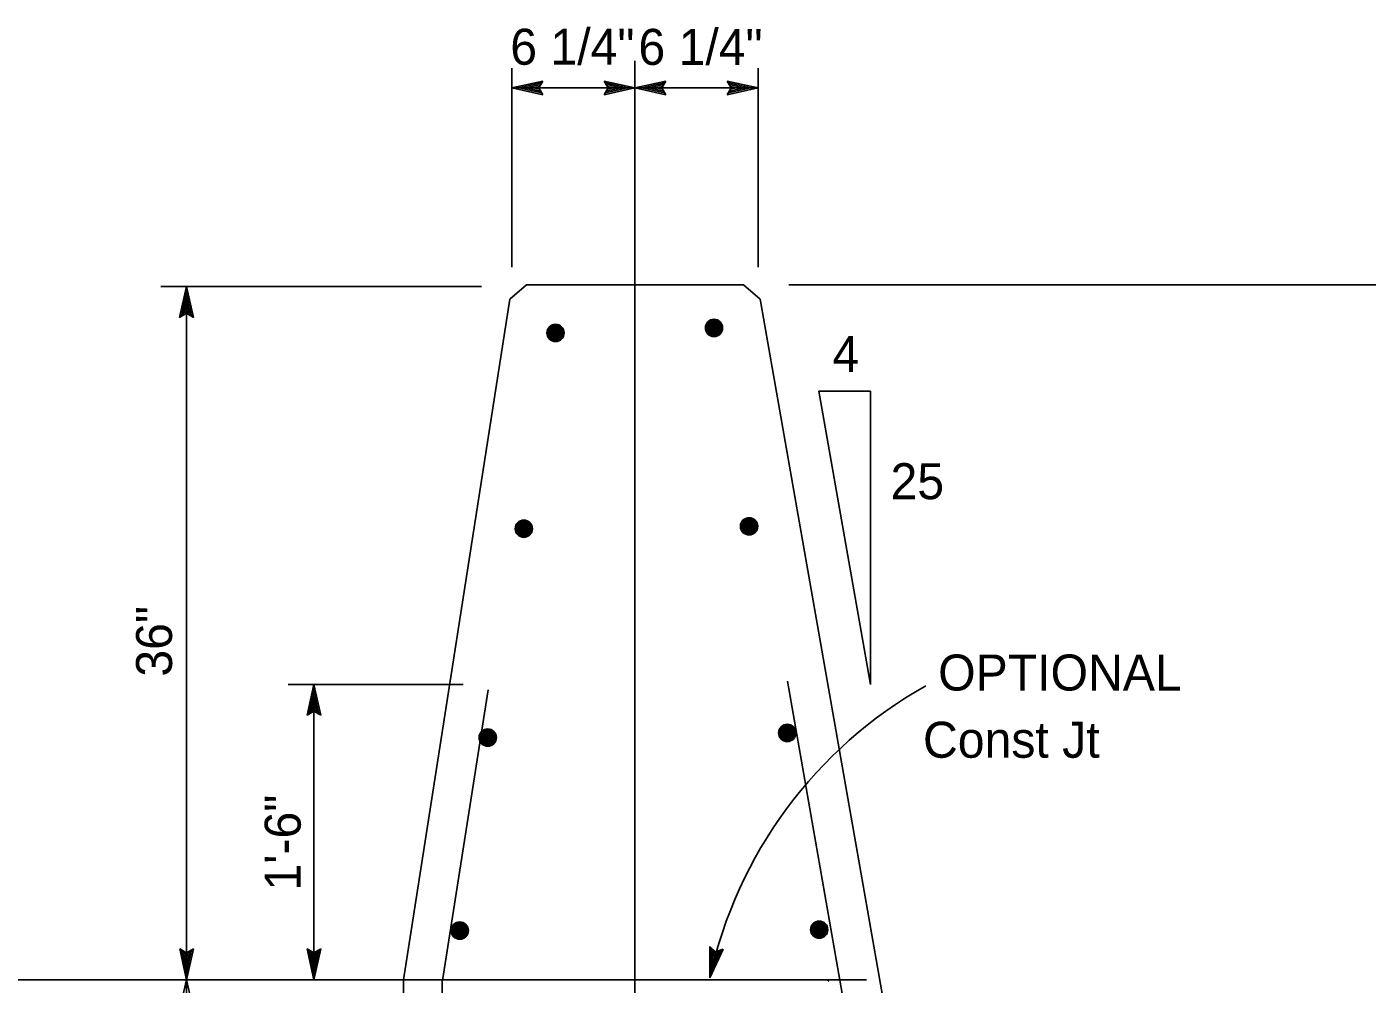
# Model space of a CAD drawing. Extents: x -894 to 866, y -476 to 714.
# Drawn here: x -443.3 to -182.8, y -55.6 to 130.5 of the extents above; entities that cross this region are included whole.
import ezdxf

# ---------------------------------------------------------------- set-up
doc = ezdxf.new("R2010")
doc.units = 0
for name, color, linetype in [('56 Stage 3 Anno', 7, 'Continuous'), ('57 Undefined', 7, 'Continuous'), ('60 Nongeo Data', 7, 'Continuous')]:
    doc.layers.add(name, color=color, linetype=linetype)

msp = doc.modelspace()

# ---------------------------------------------------------------- linework, layer by layer
at = {"layer": '56 Stage 3 Anno'}
for p, q in [((-348.98, 83.79), (-348.98, 122.46)), ((-301.16, 83.79), (-301.16, 122.46)), ((-348.98, 118.6), (-342.98, 119.93)), ((-342.98, 119.93), (-343.78, 118.6)), ((-342.98, 119.93), (-342.98, 119.93)), ((-330.27, 118.6), (-331.07, 119.94)), ((-331.07, 119.94), (-331.07, 119.94)), ((-331.07, 119.94), (-325.07, 118.6)), ((-319.07, 119.94), (-325.07, 118.6)), ((-319.87, 118.6), (-319.07, 119.94)), ((-319.07, 119.94), (-319.07, 119.94)), ((-301.16, 118.6), (-307.16, 119.93)), ((-307.16, 119.93), (-307.16, 119.93)), ((-307.16, 119.93), (-306.36, 118.6)), ((-342.98, 117.26), (-348.98, 118.6)), ((-348.98, 118.6), (-348.98, 118.6)), ((-325.07, 118.6), (-348.98, 118.6)), ((-343.19, 117.62), (-347.6, 118.6)), ((-347.58, 118.61), (-343.21, 119.57)), ((-346.21, 118.6), (-343.39, 119.23)), ((-343.43, 117.98), (-346.21, 118.6)), ((-344.83, 118.6), (-343.62, 118.87)), ((-343.6, 118.33), (-344.83, 118.6)), ((-343.78, 118.6), (-342.98, 117.26)), ((-342.98, 117.26), (-342.98, 117.26)), ((-325.07, 118.6), (-331.07, 117.27)), ((-331.07, 117.27), (-330.27, 118.6)), ((-331.07, 117.27), (-331.07, 117.27)), ((-330.85, 119.59), (-326.45, 118.6)), ((-326.46, 118.6), (-330.83, 117.63)), ((-327.83, 118.61), (-330.66, 117.98)), ((-330.62, 119.23), (-327.83, 118.61)), ((-330.44, 118.88), (-329.21, 118.61)), ((-329.21, 118.61), (-330.42, 118.34)), ((-325.07, 118.6), (-301.16, 118.6)), ((-325.07, 118.6), (-325.07, 118.6)), ((-325.07, 118.6), (-319.07, 117.27)), ((-325.07, 118.6), (-325.07, 118.6)), ((-319.29, 119.59), (-323.69, 118.6)), ((-323.68, 118.6), (-319.3, 117.63)), ((-319.52, 119.23), (-322.31, 118.61)), ((-322.31, 118.61), (-319.48, 117.98)), ((-319.7, 118.88), (-320.93, 118.61)), ((-320.93, 118.61), (-319.72, 118.34)), ((-319.07, 117.27), (-319.87, 118.6)), ((-319.07, 117.27), (-319.07, 117.27)), ((-306.36, 118.6), (-307.16, 117.26)), ((-307.16, 117.26), (-301.16, 118.6)), ((-307.16, 117.26), (-307.16, 117.26)), ((-306.95, 117.62), (-302.54, 118.6)), ((-302.55, 118.61), (-306.93, 119.57)), ((-303.93, 118.6), (-306.75, 119.23)), ((-306.71, 117.98), (-303.93, 118.6)), ((-306.54, 118.33), (-305.31, 118.6)), ((-305.31, 118.6), (-306.52, 118.87)), ((-301.16, 118.6), (-301.16, 118.6)), ((-354.9, 80), (-417.22, 80)), ((-413.56, 74), (-412.22, 80)), ((-413.21, 74.22), (-412.22, 78.62)), ((-412.22, 80), (-412.22, -54.7)), ((-412.22, 80), (-412.22, 80)), ((-412.22, 80), (-410.89, 74)), ((-412.22, 78.61), (-411.25, 74.24)), ((-295.19, 80.3), (-131.29, 80.3)), ((-412.85, 74.45), (-412.23, 77.24)), ((-412.5, 74.63), (-412.23, 75.86)), ((-412.23, 77.24), (-411.6, 74.42)), ((-412.23, 75.86), (-411.96, 74.65)), ((-412.22, 74.8), (-413.56, 74)), ((-413.56, 74), (-413.56, 74)), ((-410.89, 74), (-412.22, 74.8)), ((-410.89, 74), (-410.89, 74)), ((-358.45, 2.69), (-392.45, 2.69)), ((-388.79, -3.31), (-387.45, 2.69)), ((-387.45, 2.69), (-387.45, -54.7)), ((-387.45, 2.69), (-387.45, 2.69)), ((-387.45, 2.69), (-386.12, -3.31)), ((-388.44, -3.09), (-387.45, 1.31)), ((-387.45, 1.3), (-386.48, -3.08)), ((-387.45, -2.51), (-388.79, -3.31)), ((-388.08, -2.86), (-387.46, -0.07)), ((-387.73, -2.68), (-387.46, -1.46)), ((-387.46, -0.07), (-386.83, -2.9)), ((-387.46, -1.46), (-387.19, -2.66)), ((-386.12, -3.31), (-387.45, -2.51)), ((-388.79, -3.31), (-388.79, -3.31)), ((-386.12, -3.31), (-386.12, -3.31)), ((-412.22, -54.7), (-413.55, -48.7)), ((-413.55, -48.7), (-413.55, -48.7)), ((-413.55, -48.7), (-412.22, -49.5)), ((-412.23, -53.3), (-413.19, -48.93)), ((-412.22, -51.93), (-412.85, -49.11)), ((-412.22, -50.55), (-412.49, -49.34)), ((-412.22, -49.5), (-410.88, -48.7)), ((-410.88, -48.7), (-412.22, -54.7)), ((-411.24, -48.91), (-412.22, -53.32)), ((-411.6, -49.15), (-412.22, -51.93)), ((-411.95, -49.32), (-412.22, -50.55)), ((-410.88, -48.7), (-410.88, -48.7)), ((-387.45, -54.7), (-388.78, -48.7)), ((-388.78, -48.7), (-388.78, -48.7)), ((-388.78, -48.7), (-387.45, -49.5)), ((-387.46, -53.3), (-388.42, -48.93)), ((-387.45, -51.93), (-388.08, -49.11)), ((-387.45, -50.55), (-387.72, -49.34)), ((-387.45, -49.5), (-386.11, -48.7)), ((-386.11, -48.7), (-387.45, -54.7)), ((-386.47, -48.91), (-387.45, -53.32)), ((-386.83, -49.15), (-387.45, -51.93)), ((-387.18, -49.32), (-387.45, -50.55)), ((-386.11, -48.7), (-386.11, -48.7)), ((-310.51, -54.36), (-310.53, -48.22)), ((-310.53, -48.22), (-310.53, -48.22)), ((-310.53, -48.22), (-309.4, -49.28)), ((-307.92, -48.79), (-310.51, -54.36)), ((-310.22, -53), (-310.23, -48.52)), ((-308.32, -48.92), (-310.22, -53.02)), ((-309.92, -51.66), (-309.93, -48.77)), ((-308.72, -49.08), (-309.92, -51.66)), ((-309.63, -50.32), (-309.63, -49.08)), ((-309.09, -49.17), (-309.63, -50.32)), ((-309.4, -49.28), (-307.92, -48.79)), ((-307.92, -48.79), (-307.92, -48.79)), ((-413.56, -60.7), (-412.22, -54.7)), ((-412.22, -189.7), (-412.22, -54.7)), ((-412.22, -54.7), (-412.22, -54.7)), ((-412.22, -54.7), (-410.89, -60.7)), ((-412.22, -54.7), (-412.22, -54.7)), ((-387.45, -54.7), (-387.45, -54.7)), ((-310.51, -54.36), (-310.51, -54.36))]:
    msp.add_line(p, q, dxfattribs=at)
msp.add_arc((-226.17, -72.8), 86.34, 119.393, 167.6701, dxfattribs=at)
at = {"layer": '60 Nongeo Data'}
for p, q in [((-325.07, 123.88), (-325.07, -209.35)), ((-349.41, 77.53), (-346.16, 80.3)), ((-346.16, 80.3), (-303.98, 80.3)), ((-325.07, 80.3), (-340.26, 80.3)), ((-325.07, 80.3), (-309.88, 80.3)), ((-303.98, 80.3), (-300.73, 77.53)), ((-349.41, 77.53), (-370.07, -54.7)), ((-300.73, 77.53), (-253.82, -189.7)), ((-289.33, 59.65), (-279.33, 59.65)), ((-289.33, 59.65), (-279.33, 2.66)), ((-279.33, 59.65), (-279.33, 2.66)), ((-295.41, 3.33), (-264.08, -176.24)), ((-353.63, 1.6), (-362.45, -54.86)), ((-557.19, -54.7), (-437.66, -54.7)), ((-280.07, -54.7), (-437.66, -54.7)), ((-370.07, -54.7), (-370.07, -189.7)), ((-362.56, -54.7), (-362.56, -177.43)), ((-287.71, -54.7), (-287.38, -55.08))]:
    msp.add_line(p, q, dxfattribs=at)
for centre, radius in [((-309.71, 71.96), 1.68), ((-309.71, 71.96), 1.55), ((-309.71, 71.96), 1.41), ((-309.71, 71.96), 1.28), ((-309.71, 71.96), 1.14), ((-309.71, 71.96), 1.01), ((-340.51, 70.99), 1.68), ((-340.51, 70.99), 1.55), ((-340.51, 70.99), 1.41), ((-340.51, 70.99), 1.28), ((-340.51, 70.99), 1.14), ((-340.51, 70.99), 1.01), ((-340.51, 70.99), 0.874), ((-340.51, 70.99), 0.739), ((-340.51, 70.99), 0.605), ((-340.51, 70.99), 0.47), ((-340.51, 70.99), 0.336), ((-340.51, 70.99), 0.202), ((-340.51, 70.99), 0.0672), ((-309.71, 71.96), 0.874), ((-309.71, 71.96), 0.739), ((-309.71, 71.96), 0.605), ((-309.71, 71.96), 0.47), ((-309.71, 71.96), 0.336), ((-309.71, 71.96), 0.202), ((-309.71, 71.96), 0.0672), ((-346.67, 32.94), 1.68), ((-346.67, 32.94), 1.55), ((-346.67, 32.94), 1.41), ((-346.67, 32.94), 1.28), ((-346.67, 32.94), 1.14), ((-346.67, 32.94), 1.01), ((-302.89, 33.4), 1.68), ((-302.89, 33.4), 1.55), ((-302.89, 33.4), 1.41), ((-302.89, 33.4), 1.28), ((-302.89, 33.4), 1.14), ((-302.89, 33.4), 1.01), ((-302.89, 33.4), 0.874), ((-302.89, 33.4), 0.739), ((-302.89, 33.4), 0.605), ((-302.89, 33.4), 0.47), ((-346.67, 32.94), 0.874), ((-346.67, 32.94), 0.739), ((-346.67, 32.94), 0.605), ((-346.67, 32.94), 0.47), ((-346.67, 32.94), 0.336), ((-346.67, 32.94), 0.202), ((-346.67, 32.94), 0.0672), ((-302.89, 33.4), 0.336), ((-302.89, 33.4), 0.202), ((-302.89, 33.4), 0.0672), ((-295.47, -6.75), 1.68), ((-295.47, -6.75), 1.55), ((-353.68, -7.66), 1.68), ((-353.68, -7.66), 1.55), ((-353.68, -7.66), 1.41), ((-353.68, -7.66), 1.28), ((-353.68, -7.66), 1.14), ((-353.68, -7.66), 1.01), ((-353.68, -7.66), 0.874), ((-353.68, -7.66), 0.739), ((-353.68, -7.66), 0.605), ((-353.68, -7.66), 0.47), ((-353.68, -7.66), 0.336), ((-353.68, -7.66), 0.202), ((-353.68, -7.66), 0.0672), ((-295.47, -6.75), 1.41), ((-295.47, -6.75), 1.28), ((-295.47, -6.75), 1.14), ((-295.47, -6.75), 1.01), ((-295.47, -6.75), 0.874), ((-295.47, -6.75), 0.739), ((-295.47, -6.75), 0.605), ((-295.47, -6.75), 0.47), ((-295.47, -6.75), 0.336), ((-295.47, -6.75), 0.202), ((-295.47, -6.75), 0.0672), ((-359.12, -45.16), 1.68), ((-359.12, -45.16), 1.55), ((-359.12, -45.16), 1.41), ((-359.12, -45.16), 1.28), ((-359.12, -45.16), 1.14), ((-359.12, -45.16), 1.01), ((-289.27, -44.98), 1.68), ((-289.27, -44.98), 1.55), ((-289.27, -44.98), 1.41), ((-289.27, -44.98), 1.28), ((-289.27, -44.98), 1.14), ((-289.27, -44.98), 1.01), ((-289.27, -44.98), 0.874), ((-289.27, -44.98), 0.739), ((-359.12, -45.16), 0.874), ((-359.12, -45.16), 0.739), ((-359.12, -45.16), 0.605), ((-359.12, -45.16), 0.47), ((-359.12, -45.16), 0.336), ((-359.12, -45.16), 0.202), ((-359.12, -45.16), 0.0672), ((-289.27, -44.98), 0.605), ((-289.27, -44.98), 0.47), ((-289.27, -44.98), 0.336), ((-289.27, -44.98), 0.202), ((-289.27, -44.98), 0.0672)]:
    msp.add_circle(centre, radius, dxfattribs=at)

# ---------------------------------------------------------------- texts
at = {"layer": '57 Undefined'}
for s, p in [('6 1/4"', (-349.3, 123.1)), ('6 1/4"', (-324.4, 123.07)), ('4', (-286.7, 63.4)), ('25', (-275.41, 38.67)), ('OPTIONAL', (-266.15, 1.49)), (' Const Jt', (-271.7, -11.57))]:
    msp.add_text(s, height=7, dxfattribs=at).set_placement(p)
for s, p in [('36"', (-415.03, 4.19)), ('1\'-6"', (-390.03, -37.38))]:
    msp.add_text(s, height=7, rotation=90, dxfattribs=at).set_placement(p)

doc.saveas('drawing.dxf')
